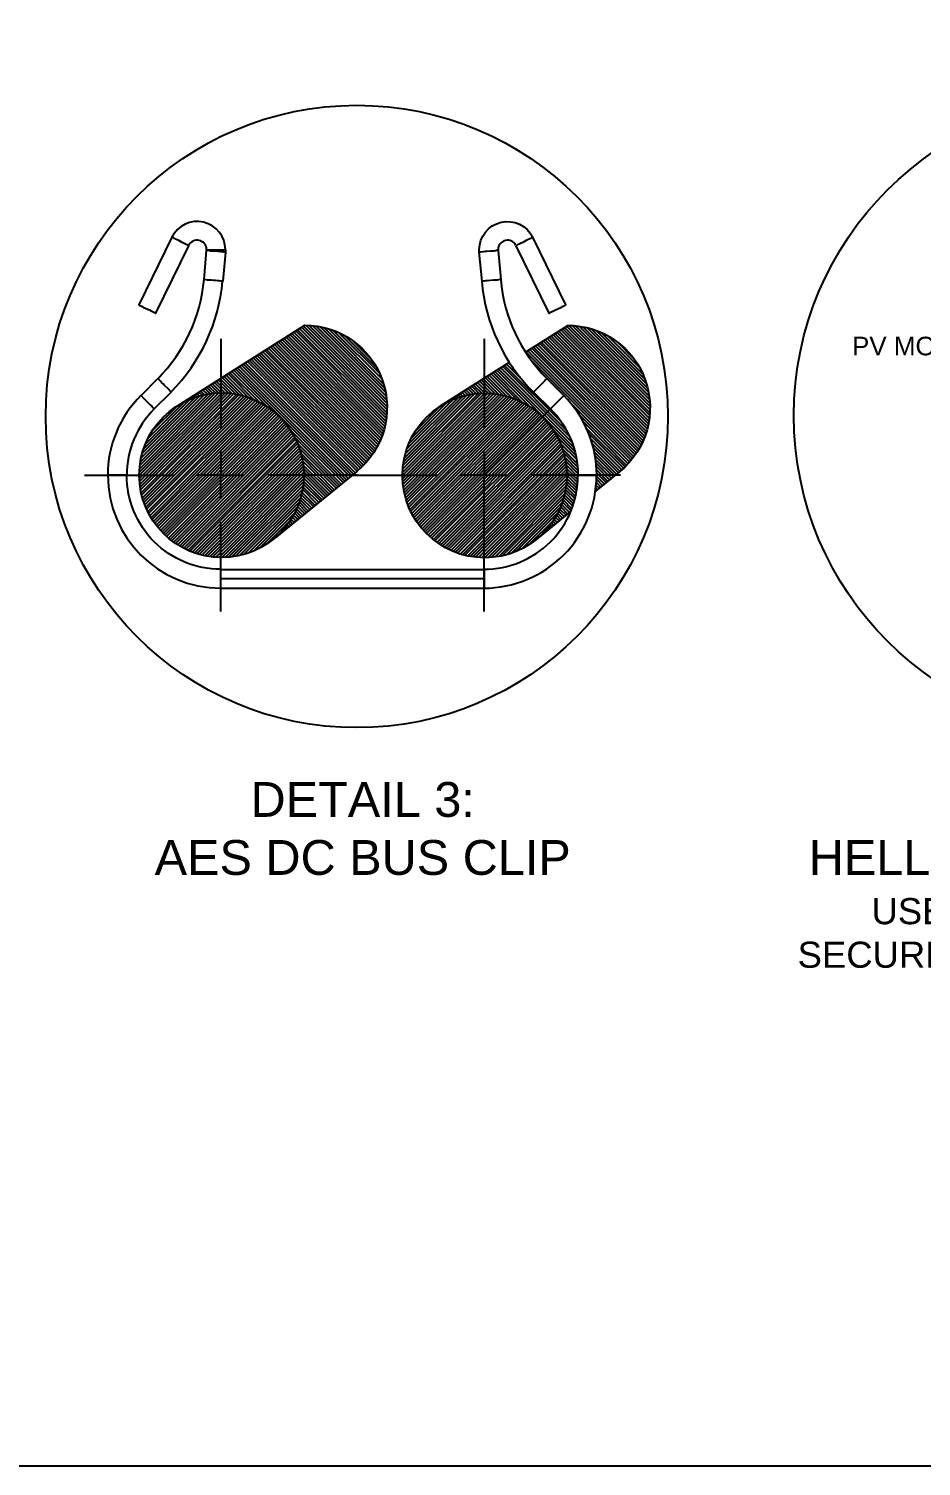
# Model space of a CAD drawing. Header units: feet. Extents: x -12372 to 90117, y -14865 to 4121.
# Drawn here: x 108.58 to 134.22, y 10.86 to 52.14 of the extents above; entities that cross this region are included whole.
import ezdxf

# ---------------------------------------------------------------- set-up
doc = ezdxf.new("R2010")
doc.units = ezdxf.units.FT
doc.header["$MEASUREMENT"] = 0
for name, color, linetype in [('PDF_0', 7, 'Continuous'), ('PDF_cable', 1, 'Continuous'), ('PDF_Text', 7, 'Continuous'), ('XREF', 7, 'Continuous')]:
    doc.layers.add(name, color=color, linetype=linetype)
doc.styles.add('NEI-A', font='arial.ttf')

# ---------------------------------------------------------------- blocks, each defined once
blk = doc.blocks.new('*U44')
at = {"layer": 'Defpoints'}
blk.add_lwpolyline([(0, 20.5), (31.005, 20.5), (31.005, 0), (0, 0)], close=True, dxfattribs=at)

msp = doc.modelspace()

# ---------------------------------------------------------------- linework, layer by layer
at = {"layer": 'PDF_0', "lineweight": 25}
for points in [[(122.578, 45.913, 0.805272), (122.066, 45.794), (122.066, 45.768), (122.019, 45.768), (121.987, 45.762), (121.945, 45.757), (121.898, 45.757), (121.85, 45.752), (121.745, 45.741), (121.692, 45.741), (121.645, 45.736), (121.571, 45.725), (121.529, 45.725), (121.524, 45.72), (121.524, 45.794, -0.794738), (123.059, 46.153)], [(123.568, 41.227, -0.197368), (124.359, 39.316), (124.897, 39.316, 0.200832), (123.949, 41.608)], [(114.094, 36.617, -0.415337), (111.398, 39.316), (110.855, 39.316, 0.413315), (114.095, 36.074)]]:
    msp.add_lwpolyline(points, format="xyb", dxfattribs=at)
for points in [[(112.695, 46.152), (111.746, 44.207), (111.751, 44.207), (111.767, 44.197), (111.799, 44.181), (111.836, 44.165), (111.883, 44.139), (111.936, 44.118), (111.989, 44.086), (112.046, 44.065), (112.094, 44.039), (112.141, 44.018), (112.178, 43.997), (112.21, 43.981), (112.226, 43.976), (112.231, 43.976), (113.18, 45.91), (113.174, 45.915), (113.159, 45.92), (113.106, 45.947), (113.069, 45.963), (112.985, 46.005), (112.89, 46.058), (112.842, 46.079), (112.8, 46.1), (112.763, 46.115), (112.737, 46.131), (112.711, 46.142), (112.7, 46.147)], [(122.578, 45.91), (123.526, 43.976), (123.532, 43.976), (123.553, 43.981), (123.579, 43.997), (123.616, 44.018), (123.711, 44.065), (123.764, 44.086), (123.822, 44.118), (123.874, 44.139), (123.917, 44.165), (123.953, 44.181), (123.985, 44.197), (124.001, 44.207), (124.006, 44.207), (123.063, 46.152), (123.057, 46.147), (123.047, 46.142), (123.02, 46.131), (122.994, 46.115), (122.957, 46.1), (122.91, 46.079), (122.868, 46.058), (122.773, 46.005), (122.725, 45.984), (122.652, 45.947), (122.615, 45.931), (122.599, 45.92), (122.583, 45.915)], [(113.696, 45.794), (114.234, 45.794), (114.234, 45.741), (114.229, 45.731), (114.229, 45.72), (114.223, 45.725), (114.186, 45.725), (114.15, 45.731), (114.107, 45.736), (114.06, 45.741), (114.013, 45.741), (113.854, 45.757), (113.807, 45.757), (113.77, 45.762), (113.738, 45.768), (113.691, 45.768), (113.691, 45.778), (113.696, 45.778)], [(112.189, 41.224), (112.674, 41.704), (112.632, 41.746), (112.605, 41.778), (112.563, 41.814), (112.484, 41.894), (112.442, 41.941), (112.4, 41.983), (112.363, 42.015), (112.305, 42.073), (112.294, 42.089), (112.289, 42.094), (111.809, 41.604), (111.809, 41.598), (111.825, 41.588), (111.846, 41.561), (111.878, 41.535), (111.909, 41.498), (111.957, 41.456), (112.041, 41.372), (112.078, 41.33), (112.115, 41.298), (112.147, 41.261), (112.168, 41.245)], [(123.084, 41.704), (123.569, 41.224), (123.59, 41.245), (123.611, 41.261), (123.642, 41.298), (123.679, 41.33), (123.716, 41.372), (123.932, 41.588), (123.948, 41.598), (123.953, 41.604), (123.463, 42.094), (123.458, 42.089), (123.447, 42.073), (123.421, 42.046), (123.395, 42.015), (123.358, 41.983), (123.316, 41.941), (123.273, 41.894), (123.231, 41.857), (123.194, 41.814)]]:
    msp.add_lwpolyline(points, close=True, dxfattribs=at)
for points in [[(114.229, 45.72), (114.155, 44.887), (114.15, 44.887), (114.128, 44.893), (114.097, 44.893), (114.055, 44.898), (114.002, 44.903), (113.944, 44.908), (113.891, 44.914), (113.828, 44.919), (113.77, 44.919), (113.717, 44.924), (113.675, 44.93), (113.644, 44.935), (113.617, 44.935), (113.691, 45.768)], [(122.066, 45.768), (122.14, 44.935), (122.114, 44.935), (122.077, 44.93), (122.035, 44.924), (121.987, 44.919), (121.929, 44.919), (121.755, 44.903), (121.703, 44.898), (121.661, 44.893), (121.624, 44.893), (121.608, 44.887), (121.603, 44.887), (121.524, 45.72)], [(114.097, 43.232), (114.097, 40.665)], [(121.661, 43.232), (121.661, 40.665)], [(114.097, 39.985), (114.097, 39.316), (113.422, 39.316)], [(121.661, 39.985), (121.661, 39.316), (120.981, 39.316)], [(110.181, 39.316), (112.748, 39.316)], [(114.097, 38.636), (114.097, 39.316), (114.772, 39.316)], [(118.013, 39.316), (115.451, 39.316)], [(117.744, 39.316), (120.311, 39.316)], [(121.661, 38.636), (121.661, 39.316), (122.335, 39.316)], [(125.577, 39.316), (123.01, 39.316)], [(114.097, 35.4), (114.097, 37.967)], [(121.661, 35.4), (121.661, 37.967)], [(121.661, 36.343), (121.661, 36.069), (114.097, 36.069), (114.097, 36.612), (121.661, 36.612), (121.661, 36.343), (114.097, 36.343)]]:
    msp.add_lwpolyline(points, dxfattribs=at)
at = {"layer": 'PDF_0', "color": 9, "lineweight": 25, "true_color": 0xbfbfbf}
msp.add_lwpolyline([(121.661, 36.612), (121.661, 39.316), (123.574, 41.224)], dxfattribs=at)
at = {"layer": 'PDF_0', "lineweight": 25}
for centre, radius in [((139.726, 41.031), 9.164), ((118.005, 41.005), 8.937)]:
    msp.add_circle(centre, radius, dxfattribs=at)
for centre, radius, start, end in [((113.42, 45.797), 0.809, 359.978, 153.88), ((113.42, 45.797), 0.271, 359.2804, 154.6546), ((109.071, 45.327), 4.562, 314.8132, 355.0891), ((108.987, 45.359), 5.184, 315.2527, 354.8199), ((126.697, 45.327), 5.121, 184.9109, 225.022), ((126.707, 45.333), 4.583, 184.9658, 224.9725), ((114.094, 39.313), 3.244, 134.9231, 179.9231), ((114.063, 39.329), 2.664, 134.7034, 180.3241), ((121.653, 39.313), 3.239, 270.033, 0.0494), ((121.663, 39.313), 2.696, 269.8901, 0.1099)]:
    msp.add_arc(centre, radius, start, end, dxfattribs=at)
at = {"layer": 'PDF_cable', "lineweight": 25}
for points in [[(112.858, 41.314), (116.511, 43.628, -0.705463), (118.003, 39.427), (115.652, 37.508)], [(122.852, 42.853), (124.064, 43.622, -0.705463), (125.561, 39.427), (124.865, 38.857)]]:
    msp.add_lwpolyline(points, format="xyb", dxfattribs=at)
for points in [[(116.084, 43.359), (118.793, 40.644)], [(116.142, 43.39), (118.814, 40.718)], [(116.195, 43.427), (118.83, 40.792)], [(116.253, 43.464), (118.841, 40.871)], [(116.305, 43.496), (118.856, 40.95)], [(116.363, 43.533), (118.862, 41.029)], [(116.416, 43.57), (118.872, 41.113)], [(116.474, 43.601), (118.872, 41.203)], [(116.543, 43.628), (118.872, 41.293)], [(116.637, 43.622), (118.872, 41.388)], [(116.732, 43.617), (118.862, 41.482)], [(116.838, 43.601), (118.851, 41.588)], [(116.943, 43.585), (118.835, 41.693)], [(117.059, 43.559), (118.809, 41.809)], [(117.186, 43.527), (118.777, 41.936)], [(117.317, 43.485), (118.73, 42.073)], [(117.47, 43.422), (118.672, 42.226)], [(123.642, 43.354), (126.352, 40.644)], [(123.695, 43.39), (126.367, 40.718)], [(123.753, 43.422), (126.383, 40.792)], [(123.806, 43.459), (126.399, 40.866)], [(123.864, 43.496), (126.41, 40.945)], [(123.917, 43.527), (126.42, 41.029)], [(123.975, 43.564), (126.425, 41.113)], [(124.032, 43.601), (126.431, 41.198)], [(124.096, 43.622), (126.431, 41.287)], [(124.191, 43.617), (126.431, 41.382)], [(124.291, 43.612), (126.42, 41.482)], [(124.391, 43.601), (126.41, 41.583)], [(124.502, 43.58), (126.394, 41.693)], [(124.618, 43.559), (126.367, 41.809)], [(124.739, 43.522), (126.336, 41.93)], [(124.876, 43.48), (126.288, 42.067)], [(125.029, 43.417), (126.225, 42.22)], [(115.473, 42.969), (118.482, 39.959)], [(115.531, 43.006), (118.519, 40.012)], [(115.583, 43.037), (118.556, 40.07)], [(115.641, 43.074), (118.588, 40.128)], [(115.694, 43.111), (118.619, 40.186)], [(115.752, 43.143), (118.646, 40.249)], [(115.805, 43.18), (118.677, 40.312)], [(115.863, 43.217), (118.704, 40.375)], [(115.915, 43.248), (118.73, 40.439)], [(115.973, 43.285), (118.751, 40.507)], [(116.026, 43.322), (118.772, 40.576)], [(117.655, 43.332), (118.582, 42.405)], [(117.902, 43.169), (118.419, 42.653)], [(123.031, 42.964), (126.041, 39.954)], [(123.084, 43), (126.078, 40.012)], [(123.142, 43.037), (126.109, 40.065)], [(123.194, 43.074), (126.141, 40.122)], [(123.252, 43.106), (126.172, 40.186)], [(123.305, 43.143), (126.204, 40.244)], [(123.363, 43.18), (126.23, 40.307)], [(123.421, 43.211), (126.262, 40.37)], [(123.474, 43.248), (126.283, 40.439)], [(123.532, 43.285), (126.31, 40.502)], [(123.584, 43.317), (126.331, 40.571)], [(125.208, 43.327), (126.136, 42.4)], [(125.461, 43.169), (125.977, 42.653)], [(114.803, 42.547), (117.96, 39.39)], [(114.861, 42.584), (118.013, 39.432)], [(114.919, 42.616), (118.061, 39.474)], [(114.972, 42.653), (118.108, 39.516)], [(115.03, 42.689), (118.155, 39.559)], [(115.083, 42.721), (118.198, 39.606)], [(115.141, 42.758), (118.245, 39.653)], [(115.193, 42.795), (118.287, 39.701)], [(115.251, 42.826), (118.329, 39.748)], [(115.304, 42.863), (118.372, 39.801)], [(115.362, 42.9), (118.408, 39.854)], [(115.415, 42.932), (118.445, 39.906)], [(120.411, 41.308), (122.393, 42.563)], [(122.362, 42.542), (122.493, 42.41)], [(122.862, 42.858), (125.925, 39.796)], [(122.92, 42.895), (125.967, 39.848)], [(122.973, 42.932), (126.004, 39.901)], [(123.01, 42.621), (125.888, 39.748)], [(114.139, 42.125), (114.64, 41.625)], [(114.192, 42.157), (114.761, 41.593)], [(114.25, 42.194), (114.893, 41.551)], [(114.308, 42.231), (115.04, 41.493)], [(114.36, 42.262), (115.214, 41.414)], [(114.418, 42.299), (115.436, 41.282)], [(114.471, 42.336), (117.66, 39.147)], [(114.529, 42.368), (117.713, 39.19)], [(114.582, 42.405), (117.76, 39.226)], [(114.64, 42.442), (117.813, 39.269)], [(114.692, 42.479), (117.86, 39.311)], [(114.75, 42.51), (117.913, 39.353)], [(121.697, 42.12), (122.198, 41.619)], [(121.75, 42.157), (122.319, 41.588)], [(121.808, 42.194), (122.451, 41.546)], [(121.861, 42.226), (122.599, 41.493)], [(121.919, 42.262), (122.767, 41.409)], [(121.972, 42.299), (122.989, 41.282)], [(122.03, 42.331), (124.233, 40.128)], [(122.082, 42.368), (124.185, 40.265)], [(122.14, 42.405), (124.122, 40.423)], [(122.198, 42.436), (124.032, 40.602)], [(122.251, 42.473), (123.895, 40.829)], [(122.309, 42.51), (122.789, 42.025)], [(113.86, 41.946), (114.128, 41.677), (111.757, 39.311)], [(113.47, 41.704), (113.559, 41.614)], [(113.528, 41.735), (113.633, 41.63)], [(113.58, 41.772), (113.712, 41.646)], [(113.638, 41.809), (113.791, 41.656)], [(113.696, 41.841), (113.87, 41.667)], [(113.749, 41.878), (113.955, 41.672)], [(113.807, 41.915), (114.039, 41.677)], [(113.918, 41.983), (114.223, 41.677)], [(113.97, 42.02), (114.318, 41.672)], [(114.028, 42.052), (114.418, 41.662)], [(114.081, 42.089), (114.529, 41.646)], [(121.418, 41.946), (121.687, 41.677), (119.315, 39.306)], [(121.028, 41.698), (121.118, 41.609)], [(121.086, 41.735), (121.191, 41.625)], [(121.139, 41.767), (121.271, 41.641)], [(121.197, 41.804), (121.344, 41.651)], [(121.249, 41.841), (121.429, 41.662)], [(121.307, 41.872), (121.513, 41.672)], [(121.36, 41.909), (121.597, 41.677)], [(121.471, 41.978), (121.777, 41.672)], [(121.529, 42.015), (121.877, 41.667)], [(121.587, 42.052), (121.977, 41.656)], [(121.64, 42.083), (122.082, 41.641)], [(114.034, 41.677), (111.757, 39.4)], [(114.218, 41.677), (111.762, 39.221)], [(114.302, 41.672), (111.762, 39.137)], [(113.939, 41.672), (111.767, 39.495)], [(114.387, 41.667), (111.772, 39.053)], [(113.839, 41.662), (111.772, 39.601)], [(114.466, 41.656), (111.783, 38.973)], [(113.733, 41.646), (111.788, 39.706)], [(114.545, 41.641), (111.793, 38.894)], [(113.617, 41.625), (111.809, 39.817)], [(114.619, 41.625), (111.809, 38.815)], [(114.692, 41.609), (111.825, 38.742)], [(113.501, 41.598), (111.841, 39.938)], [(114.766, 41.593), (111.846, 38.673)], [(114.835, 41.572), (111.867, 38.599)], [(113.369, 41.556), (111.883, 40.07)], [(114.903, 41.546), (111.888, 38.536)], [(114.972, 41.525), (111.915, 38.467)], [(113.222, 41.503), (111.936, 40.212)], [(115.035, 41.498), (111.941, 38.404)], [(115.098, 41.467), (111.967, 38.341)], [(115.162, 41.44), (111.999, 38.278)], [(113.059, 41.424), (112.01, 40.381)], [(115.22, 41.409), (112.025, 38.214)], [(115.278, 41.377), (112.057, 38.156)], [(115.336, 41.345), (112.094, 38.098)], [(115.394, 41.308), (112.126, 38.046)], [(112.848, 41.303), (112.131, 40.592)], [(112.969, 41.382), (112.974, 41.382)], [(113.027, 41.419), (113.032, 41.414)], [(113.085, 41.456), (113.095, 41.445)], [(113.138, 41.488), (113.153, 41.472)], [(113.196, 41.525), (113.217, 41.498)], [(113.248, 41.561), (113.285, 41.525)], [(113.306, 41.598), (113.348, 41.551)], [(113.359, 41.63), (113.417, 41.572)], [(113.417, 41.667), (113.491, 41.593)], [(121.592, 41.672), (119.315, 39.4)], [(121.771, 41.672), (119.315, 39.216)], [(121.861, 41.672), (119.32, 39.132)], [(121.497, 41.667), (119.32, 39.495)], [(121.397, 41.662), (119.331, 39.595)], [(121.945, 41.662), (119.331, 39.047)], [(122.024, 41.651), (119.341, 38.968)], [(121.292, 41.646), (119.347, 39.701)], [(122.103, 41.641), (119.352, 38.889)], [(121.176, 41.625), (119.368, 39.812)], [(122.177, 41.625), (119.368, 38.815)], [(122.251, 41.609), (119.384, 38.742)], [(121.054, 41.593), (119.399, 39.933)], [(122.325, 41.588), (119.405, 38.668)], [(122.393, 41.567), (119.426, 38.599)], [(120.928, 41.551), (119.436, 40.065)], [(122.462, 41.546), (119.447, 38.531)], [(122.525, 41.519), (119.473, 38.462)], [(120.78, 41.498), (119.494, 40.212)], [(122.594, 41.493), (119.5, 38.399)], [(122.657, 41.467), (119.526, 38.336)], [(122.715, 41.435), (119.552, 38.272)], [(120.612, 41.424), (119.568, 40.375)], [(122.778, 41.409), (119.584, 38.214)], [(122.836, 41.377), (119.615, 38.156)], [(122.894, 41.34), (119.647, 38.098)], [(122.952, 41.308), (119.684, 38.04)], [(120.401, 41.303), (119.689, 40.586)], [(120.527, 41.382), (120.533, 41.377)], [(120.585, 41.419), (120.591, 41.409)], [(120.638, 41.451), (120.649, 41.44)], [(120.696, 41.488), (120.712, 41.472)], [(120.749, 41.525), (120.775, 41.498)], [(120.807, 41.556), (120.844, 41.525)], [(120.859, 41.593), (120.907, 41.546)], [(120.917, 41.63), (120.975, 41.567)], [(120.975, 41.662), (121.044, 41.588)], [(124.133, 41.409), (125.846, 39.696)], [(115.446, 41.272), (112.162, 37.988)], [(115.499, 41.235), (112.199, 37.935)], [(115.552, 41.198), (112.242, 37.882)], [(115.604, 41.156), (112.278, 37.835)], [(115.652, 41.119), (112.321, 37.782)], [(115.704, 41.077), (112.363, 37.735)], [(115.752, 41.029), (112.405, 37.687)], [(115.794, 40.987), (112.452, 37.64)], [(115.842, 40.939), (112.495, 37.598)], [(115.884, 40.892), (112.542, 37.556)], [(123.005, 41.272), (119.721, 37.988)], [(123.057, 41.235), (119.758, 37.935)], [(123.11, 41.192), (119.795, 37.882)], [(123.163, 41.156), (119.837, 37.83)], [(123.21, 41.113), (119.879, 37.782)], [(123.258, 41.071), (119.921, 37.73)], [(123.305, 41.029), (119.963, 37.682)], [(123.353, 40.982), (120.006, 37.64)], [(123.4, 40.939), (120.053, 37.592)], [(123.442, 40.892), (120.1, 37.55)], [(124.391, 41.061), (125.804, 39.648)], [(115.926, 40.845), (112.595, 37.508)], [(115.968, 40.797), (112.642, 37.471)], [(116.005, 40.744), (112.695, 37.429)], [(116.047, 40.692), (112.748, 37.392)], [(116.084, 40.639), (112.8, 37.355)], [(116.121, 40.581), (112.853, 37.318)], [(116.153, 40.528), (112.911, 37.281)], [(116.189, 40.47), (112.969, 37.25)], [(116.095, 40.623), (117.613, 39.105)], [(123.484, 40.839), (120.148, 37.508)], [(123.526, 40.792), (120.201, 37.466)], [(123.563, 40.739), (120.248, 37.429)], [(123.6, 40.686), (120.301, 37.387)], [(123.642, 40.634), (120.353, 37.35)], [(123.674, 40.581), (120.411, 37.313)], [(123.711, 40.523), (120.464, 37.281)], [(123.743, 40.465), (120.522, 37.245)], [(123.648, 40.623), (124.27, 40.001)], [(124.523, 40.839), (125.756, 39.601)], [(124.607, 40.66), (125.714, 39.559)], [(124.676, 40.502), (125.666, 39.516)], [(116.221, 40.412), (113.027, 37.218)], [(116.247, 40.349), (113.085, 37.187)], [(116.279, 40.291), (113.148, 37.16)], [(116.305, 40.228), (113.211, 37.134)], [(116.332, 40.159), (113.275, 37.108)], [(116.358, 40.096), (113.343, 37.081)], [(116.221, 40.402), (117.56, 39.063)], [(116.305, 40.233), (117.512, 39.026)], [(116.358, 40.086), (117.46, 38.984)], [(123.774, 40.407), (120.585, 37.213)], [(123.806, 40.349), (120.643, 37.187)], [(123.837, 40.286), (120.707, 37.155)], [(123.864, 40.223), (120.77, 37.129)], [(123.89, 40.159), (120.833, 37.102)], [(123.911, 40.091), (120.902, 37.076)], [(123.779, 40.402), (124.301, 39.88)], [(123.859, 40.228), (124.322, 39.769)], [(123.917, 40.08), (124.338, 39.659)], [(124.728, 40.36), (125.619, 39.469)], [(124.77, 40.228), (125.566, 39.432)], [(124.802, 40.101), (125.519, 39.39)], [(116.379, 40.028), (113.412, 37.06)], [(117.412, 38.942), (116.4, 39.954), (113.48, 37.039)], [(116.416, 39.885), (113.554, 37.018)], [(116.437, 39.812), (113.628, 37.002)], [(116.453, 39.732), (113.702, 36.986)], [(116.463, 39.659), (113.781, 36.976)], [(116.432, 39.833), (117.36, 38.9)], [(116.453, 39.717), (117.312, 38.863)], [(123.938, 40.022), (120.97, 37.055)], [(123.959, 39.954), (121.039, 37.034)], [(123.975, 39.88), (121.107, 37.018)], [(123.99, 39.806), (121.181, 36.997)], [(124.006, 39.732), (121.26, 36.981)], [(124.022, 39.653), (121.339, 36.971)], [(123.959, 39.949), (124.349, 39.559)], [(123.99, 39.827), (124.354, 39.458)], [(124.011, 39.717), (124.359, 39.363)], [(124.828, 39.985), (125.466, 39.348)], [(124.855, 39.875), (125.419, 39.306)], [(124.871, 39.764), (125.366, 39.269)], [(124.881, 39.664), (125.319, 39.226)], [(116.474, 39.574), (113.86, 36.965)], [(116.479, 39.495), (113.944, 36.955)], [(116.485, 39.406), (114.028, 36.949)], [(116.49, 39.316), (114.118, 36.949)], [(116.485, 39.226), (114.213, 36.949)], [(116.469, 39.611), (117.259, 38.821)], [(116.479, 39.511), (117.212, 38.778)], [(116.485, 39.411), (117.159, 38.742)], [(116.485, 39.232), (117.059, 38.657)], [(116.49, 39.321), (117.112, 38.699)], [(124.032, 39.574), (121.418, 36.96)], [(124.038, 39.49), (121.502, 36.955)], [(124.043, 39.406), (121.587, 36.949)], [(124.343, 39.016), (124.043, 39.316), (121.676, 36.944)], [(124.043, 39.221), (121.766, 36.949)], [(124.027, 39.606), (124.359, 39.274)], [(124.038, 39.506), (124.359, 39.184)], [(124.043, 39.411), (124.354, 39.1)], [(124.043, 39.226), (124.333, 38.937)], [(124.892, 39.564), (125.266, 39.184)], [(124.897, 39.464), (125.218, 39.142)], [(124.897, 39.374), (125.166, 39.105)], [(124.897, 39.279), (125.118, 39.063)], [(116.479, 39.132), (114.308, 36.955)], [(116.469, 39.026), (114.408, 36.965)], [(116.458, 38.921), (114.513, 36.981)], [(116.432, 38.81), (114.629, 37.002)], [(116.437, 38.826), (116.811, 38.452)], [(116.453, 38.905), (116.859, 38.494)], [(116.463, 38.979), (116.912, 38.536)], [(116.474, 39.063), (116.959, 38.578)], [(116.485, 39.142), (117.012, 38.615)], [(124.038, 39.126), (121.866, 36.955)], [(124.027, 39.026), (121.966, 36.965)], [(124.011, 38.921), (122.072, 36.976)], [(123.996, 38.826), (124.254, 38.562)], [(124.011, 38.9), (124.275, 38.636)], [(124.022, 38.979), (124.291, 38.705)], [(124.032, 39.058), (124.307, 38.784)], [(124.038, 39.142), (124.322, 38.857)], [(124.876, 38.937), (124.918, 38.9)], [(124.886, 39.021), (124.965, 38.942)], [(124.892, 39.105), (125.018, 38.979)], [(124.897, 39.195), (125.066, 39.021)], [(116.406, 38.689), (114.745, 37.034)], [(116.363, 38.557), (114.877, 37.071)], [(116.311, 38.415), (115.025, 37.129)], [(116.311, 38.409), (116.511, 38.209)], [(116.337, 38.473), (116.558, 38.251)], [(116.358, 38.541), (116.611, 38.288)], [(116.379, 38.61), (116.659, 38.33)], [(116.4, 38.678), (116.711, 38.373)], [(116.421, 38.752), (116.759, 38.415)], [(123.99, 38.805), (122.182, 37.002)], [(123.964, 38.689), (122.304, 37.028)], [(123.922, 38.557), (122.435, 37.071)], [(123.869, 38.409), (122.578, 37.123)], [(123.864, 38.409), (124.069, 38.204)], [(123.89, 38.473), (124.117, 38.246)], [(123.917, 38.541), (124.164, 38.293)], [(123.938, 38.61), (124.185, 38.357)], [(123.959, 38.678), (124.212, 38.425)], [(123.98, 38.747), (124.233, 38.494)], [(116.232, 38.246), (115.188, 37.202)], [(116.11, 38.035), (115.404, 37.324)], [(116.089, 37.998), (116.158, 37.925)], [(116.121, 38.051), (116.21, 37.967)], [(116.158, 38.109), (116.258, 38.004)], [(116.189, 38.167), (116.311, 38.046)], [(116.221, 38.225), (116.358, 38.088)], [(116.253, 38.283), (116.411, 38.125)], [(116.279, 38.346), (116.458, 38.167)], [(123.79, 38.246), (122.746, 37.202)], [(123.669, 38.03), (122.957, 37.324)], [(123.205, 37.503), (124.154, 38.278)], [(123.642, 37.993), (123.716, 37.919)], [(123.679, 38.046), (123.769, 37.961)], [(123.716, 38.104), (123.816, 38.004)], [(123.748, 38.162), (123.869, 38.04)], [(123.779, 38.22), (123.917, 38.083)], [(123.811, 38.283), (123.969, 38.125)], [(123.837, 38.346), (124.017, 38.167)], [(115.757, 37.603), (115.762, 37.598)], [(115.799, 37.645), (115.81, 37.64)], [(115.847, 37.693), (115.857, 37.677)], [(115.889, 37.74), (115.91, 37.719)], [(115.931, 37.787), (115.957, 37.761)], [(115.973, 37.84), (116.01, 37.803)], [(116.01, 37.888), (116.058, 37.84)], [(116.052, 37.94), (116.11, 37.882)], [(123.31, 37.598), (123.316, 37.592)], [(123.358, 37.645), (123.368, 37.635)], [(123.4, 37.693), (123.416, 37.677)], [(123.447, 37.74), (123.469, 37.719)], [(123.49, 37.787), (123.516, 37.756)], [(123.526, 37.835), (123.569, 37.798)], [(123.569, 37.888), (123.616, 37.84)], [(123.606, 37.94), (123.669, 37.877)], [(115.71, 37.561), (115.71, 37.556)], [(123.263, 37.556), (123.268, 37.556)]]:
    msp.add_lwpolyline(points, dxfattribs=at)
for centre in [(114.121, 39.319), (121.679, 39.313)]:
    msp.add_circle(centre, 2.364, dxfattribs=at)

# ---------------------------------------------------------------- block references
at = {"layer": 'Defpoints', "xscale": 8, "yscale": 8, "zscale": 8}
msp.add_blockref('*U44', (9.153, 10.856), dxfattribs=at)

# ---------------------------------------------------------------- texts
at = {"layer": 'PDF_Text', "insert": (132.232, 42.754), "char_height": 0.53346, "attachment_point": 7, "style": 'NEI-A'}
msp.add_mtext('PV MODULE FRAME', dxfattribs=at)
at = {"layer": 'XREF', "char_height": 1, "attachment_point": 2, "style": 'NEI-A'}
for s, width, heights, insert in [('DETAIL 3:\\PAES DC BUS CLIP', 15.97038, [3.523], (118.175, 30.507)), ('DETAIL 4:\\PHELLERMANN TYTON CLIP\\P{\\H0.75x;USE 1.5 PER PV MODULE TO SECURE THE STRING CONDUCTORS AND OUTPUTS}', 18.77038, [9.582], (140.068, 30.507))]:
    msp.add_mtext_dynamic_manual_height_columns(s, width=width, gutter_width=0.547, heights=heights, dxfattribs=dict(at, insert=insert))

doc.saveas('drawing.dxf')
